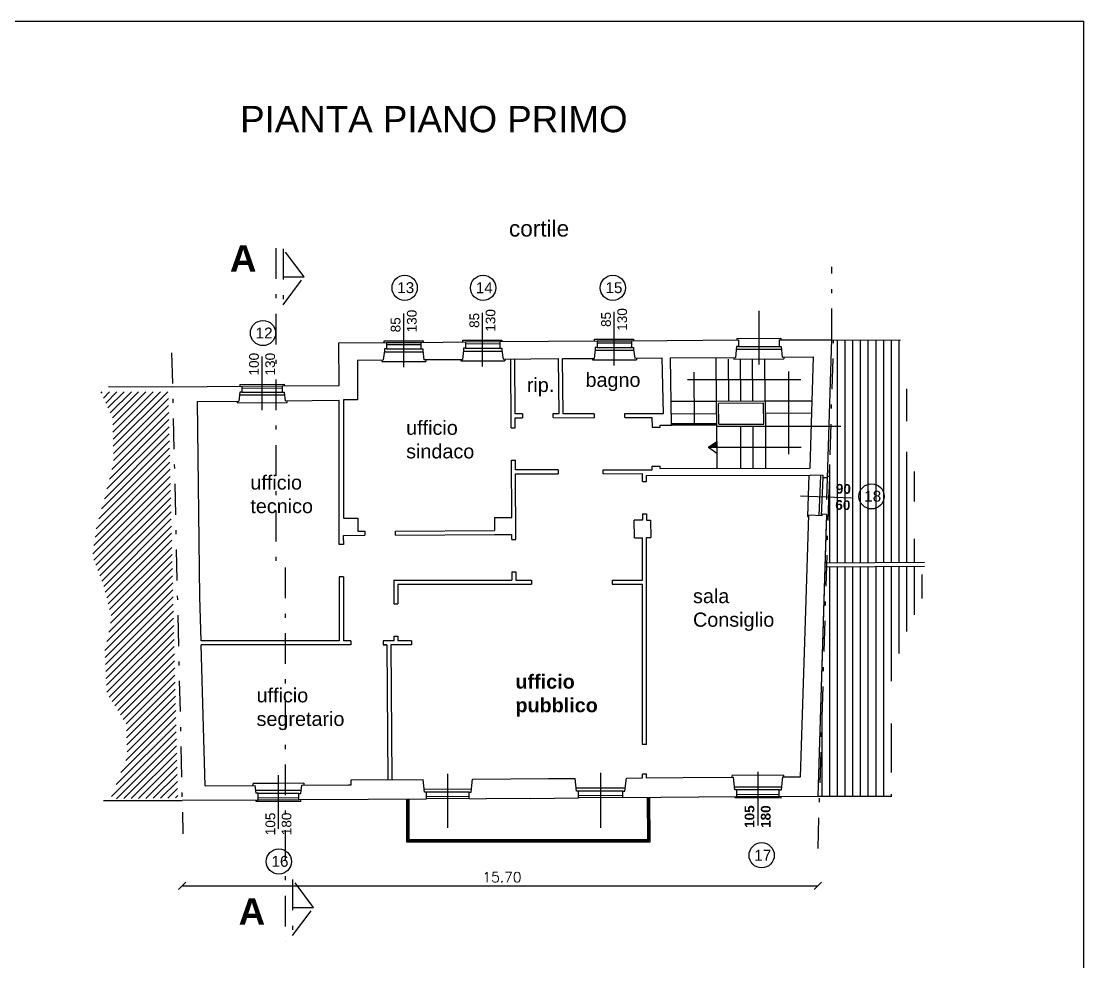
# Model space of a CAD drawing. Header units: millimetres. Extents: x 2032 to 2133, y 894 to 941.
# Drawn here: x 2107.12 to 2133.41, y 917.74 to 941.01 of the extents above; entities that cross this region are included whole.
import ezdxf

# ---------------------------------------------------------------- set-up
doc = ezdxf.new("R2010")
doc.units = ezdxf.units.MM
doc.linetypes.add('TRATTOPUNTO', pattern=[25.4, 12.7, -6.35, 0, -6.35])
for name, color, linetype in [('muri sez', 6, 'Continuous'), ('proiez lontane', 3, 'Continuous'), ('proiezione', 4, 'Continuous'), ('proiezioni', 4, 'Continuous'), ('PROSPETTI', 4, 'Continuous'), ('quuqqquq', 50, 'Continuous'), ('viste1', 251, 'Continuous')]:
    doc.layers.add(name, color=color, linetype=linetype)
doc.layers.get('0').off()
doc.styles.get("Standard").update_dxf_attribs({"font": 'txt.shx'})
doc.dimstyles.new('STANDARD$0', dxfattribs={"dimtxt": 0.25, "dimasz": 0.18, "dimexe": 0.18, "dimexo": 0.0625, "dimgap": 0.09, "dimtad": 1, "dimzin": 0, "dimdsep": 46, "dimtxsty": 'Standard', "dimblk1": 'OBLIQUE', "dimblk2": 'OBLIQUE', "dimsah": 1, "dimcen": 0.09, "dimse1": 1, "dimse2": 1, "dimazin": 0, "dimtfac": 1, "dimtofl": 0, "dimtmove": 1, "dimatfit": 3, "dimldrblk": 'OBLIQUE', "dimfxl": 1, "dimtolj": 1, "dimtzin": 0, "dimarcsym": 0})

# ---------------------------------------------------------------- blocks, each defined once
blk = doc.blocks.new('_Oblique')
at = {"color": 0, "linetype": 'ByBlock', "lineweight": -2}
blk.add_line((-0.5, -0.5), (0.5, 0.5), dxfattribs=at)
blk = doc.blocks.new('*D27')
at = {"layer": 'Defpoints', "color": 0}
for p in [(2126.825, 921.837), (2111.099, 921.717), (2126.825, 919.616)]:
    blk.add_point(p, dxfattribs=at)
at = {"layer": 'quuqqquq', "color": 0, "lineweight": -2}
blk.add_line((2111.099, 919.616), (2126.825, 919.616), dxfattribs=at)
at = {"layer": 'quuqqquq', "color": 0, "lineweight": -2, "xscale": 0.18, "yscale": 0.18, "zscale": 0.18, "rotation": 180}
blk.add_blockref('_Oblique', (2111.099, 919.616), dxfattribs=at)
at = {"layer": 'quuqqquq', "color": 0, "lineweight": -2, "xscale": 0.18, "yscale": 0.18, "zscale": 0.18}
blk.add_blockref('_Oblique', (2126.825, 919.616), dxfattribs=at)
at = {"layer": 'quuqqquq', "color": 0, "insert": (2119.012, 919.831), "char_height": 0.25, "attachment_point": 5}
blk.add_mtext('\\A1;15.70', dxfattribs=at)

msp = doc.modelspace()

# ---------------------------------------------------------------- hatches: boundary and pattern name
at = {"layer": 'proiez lontane'}
msp.add_hatch(color=256, dxfattribs=at).paths.add_polyline_path([(2124.325, 930.61), (2124.121, 930.469), (2124.325, 930.469)])
at = {"layer": 'viste1'}
h = msp.add_hatch(dxfattribs=at)
h.set_pattern_fill('ANSI31', color=256, scale=0.06, angle=45, style=0)
h.set_pattern_definition([(90, (0, -55.70323), (-0.1905, 4e-17), [])])
h.paths.add_polyline_path([(2129.323, 929.48), (2129.18, 930.015), (2128.859, 930.728), (2129.109, 931.298), (2128.87, 933.115), (2127.218, 933.127), (2127.093, 929.056), (2127.085, 928.754), (2127.084, 928.754), (2127.049, 927.611), (2129.397, 927.627), (2129.394, 927.698), (2129.073, 928.625)])
h.paths.add_polyline_path([(2127.217, 929.624), (2127.682, 929.61), (2127.658, 928.844), (2127.194, 928.858)], flags=24)
h.paths.add_polyline_path([(2129.401, 927.527), (2127.045, 927.511), (2126.871, 921.837), (2128.657, 921.837), (2128.574, 922.21), (2128.788, 922.816), (2128.61, 923.849), (2128.645, 924.669), (2128.931, 925.703), (2129.43, 926.772)])
h = msp.add_hatch(dxfattribs=at)
h.set_pattern_fill('ANSI31', color=256, scale=0.04, style=0)
h.set_pattern_definition([(45, (51.78577, -53.79902), (-0.089802561, 0.089802561), [])])
h.paths.add_polyline_path([(2110.991, 921.79), (2110.757, 931.839), (2109.08, 931.836), (2109.382, 931.187), (2109.405, 930.089), (2109.167, 929.158), (2108.975, 928.465), (2108.88, 927.773), (2109.167, 927.009), (2109.358, 926.245), (2109.19, 925.433), (2109.238, 924.383), (2109.716, 923.619), (2109.74, 922.807), (2109.329, 921.769)])

# ---------------------------------------------------------------- linework, layer by layer
at = {"layer": 'muri sez', "linetype": 'TRATTOPUNTO', "ltscale": 0.06}
for p, q in [((2113.418, 935.394), (2113.418, 927.492)), ((2113.596, 935.376), (2113.596, 933.99)), ((2114.119, 934.683), (2113.596, 935.376)), ((2127.172, 933.137), (2127.172, 934.931)), ((2113.596, 934.683), (2114.119, 934.683)), ((2113.596, 933.99), (2114.119, 934.683)), ((2126.832, 920.54), (2127.217, 933.115)), ((2110.84, 932.805), (2111.118, 920.901)), ((2113.651, 927.492), (2113.651, 918.228)), ((2113.829, 919.772), (2113.829, 918.386)), ((2114.352, 919.079), (2113.829, 919.772)), ((2113.829, 919.079), (2114.352, 919.079)), ((2113.829, 918.386), (2114.352, 919.079))]:
    msp.add_line(p, q, dxfattribs=at)
at = {"layer": 'muri sez'}
for p, q in [((2127.05, 929.177), (2127.172, 933.137)), ((2114.978, 933.052), (2116.153, 933.058)), ((2114.982, 931.991), (2114.978, 933.052)), ((2116.153, 932.9), (2116.103, 932.9)), ((2116.103, 932.9), (2116.103, 932.85)), ((2116.153, 933.06), (2116.153, 932.9)), ((2117.003, 933.06), (2118.113, 933.074)), ((2117.003, 933.06), (2117.003, 932.9)), ((2117.003, 932.9), (2117.053, 932.9)), ((2117.053, 932.9), (2117.053, 932.85)), ((2118.113, 932.914), (2118.063, 932.914)), ((2118.063, 932.914), (2118.063, 932.864)), ((2118.113, 933.074), (2118.113, 932.914)), ((2118.963, 933.08), (2121.37, 933.097)), ((2118.963, 933.08), (2118.963, 932.914)), ((2118.963, 933.08), (2118.963, 932.92)), ((2118.963, 932.914), (2119.013, 932.914)), ((2119.013, 932.914), (2119.013, 932.864)), ((2121.32, 932.887), (2121.29, 932.664)), ((2121.37, 932.937), (2121.32, 932.937)), ((2121.32, 932.937), (2121.32, 932.887)), ((2121.37, 933.097), (2121.37, 932.937)), ((2122.22, 933.103), (2124.866, 933.121)), ((2122.22, 933.103), (2122.22, 932.937)), ((2122.22, 932.937), (2122.27, 932.937)), ((2122.27, 932.937), (2122.27, 932.887)), ((2122.27, 932.887), (2122.298, 932.671)), ((2124.816, 932.961), (2124.787, 932.688)), ((2124.866, 932.961), (2124.816, 932.961)), ((2124.866, 933.121), (2124.866, 932.959)), ((2125.866, 933.127), (2125.866, 932.961)), ((2125.866, 933.127), (2127.172, 933.127)), ((2125.866, 932.961), (2125.916, 932.961)), ((2125.916, 932.961), (2125.945, 932.695)), ((2115.436, 932.623), (2116.074, 932.627)), ((2115.436, 932.623), (2115.437, 931.643)), ((2116.103, 932.85), (2116.074, 932.627)), ((2117.053, 932.85), (2117.083, 932.627)), ((2117.082, 932.634), (2118.033, 932.641)), ((2118.063, 932.864), (2118.033, 932.641)), ((2119.013, 932.864), (2119.041, 932.648)), ((2119.041, 932.648), (2120.411, 932.658)), ((2119.24, 930.945), (2119.229, 932.649)), ((2119.338, 931.297), (2119.329, 932.65)), ((2120.429, 931.298), (2120.411, 932.658)), ((2120.511, 932.658), (2121.29, 932.664)), ((2120.529, 931.297), (2120.511, 932.658)), ((2122.298, 932.671), (2122.979, 932.676)), ((2123.007, 931.298), (2122.979, 932.676)), ((2123.179, 932.677), (2124.787, 932.688)), ((2123.21, 931.013), (2123.179, 932.677)), ((2125.944, 932.696), (2126.719, 932.702)), ((2126.635, 929.957), (2126.719, 932.702)), ((2110.859, 931.96), (2109.28, 931.953)), ((2110.859, 931.96), (2112.575, 931.98)), ((2112.524, 931.831), (2112.501, 931.609)), ((2112.574, 931.831), (2112.524, 931.831)), ((2112.575, 931.98), (2112.575, 931.831)), ((2113.575, 931.985), (2114.982, 931.991)), ((2113.575, 931.985), (2113.575, 931.831)), ((2113.575, 931.831), (2113.625, 931.831)), ((2113.625, 931.831), (2113.648, 931.616)), ((2111.48, 931.597), (2112.501, 931.609)), ((2111.539, 926.763), (2111.48, 931.597)), ((2113.648, 931.616), (2114.987, 931.628)), ((2114.988, 928.062), (2114.987, 931.628)), ((2115.437, 931.643), (2115.088, 931.643)), ((2115.088, 931.643), (2115.088, 930.139)), ((2119.52, 931.297), (2119.338, 931.297)), ((2119.52, 931.297), (2119.521, 931.197)), ((2120.281, 931.201), (2120.28, 931.301)), ((2120.28, 931.298), (2120.429, 931.298)), ((2121.294, 931.297), (2120.529, 931.297)), ((2121.294, 931.297), (2121.294, 931.197)), ((2122.055, 931.201), (2122.054, 931.301)), ((2122.054, 931.298), (2123.007, 931.298)), ((2119.34, 930.945), (2119.338, 931.198)), ((2119.338, 931.198), (2119.521, 931.198)), ((2120.281, 931.201), (2121.294, 931.198)), ((2122.055, 931.201), (2122.146, 931.202)), ((2122.146, 931.202), (2122.718, 931.205)), ((2122.718, 931.205), (2122.728, 930.965)), ((2119.24, 930.945), (2119.34, 930.945)), ((2122.728, 930.965), (2122.925, 930.965)), ((2122.925, 930.965), (2122.925, 931.016)), ((2122.925, 931.016), (2123.21, 931.013)), ((2115.088, 930.139), (2115.088, 928.708)), ((2119.245, 930.145), (2119.345, 930.146)), ((2119.254, 928.731), (2119.245, 930.145)), ((2119.347, 929.905), (2119.345, 930.146)), ((2122.724, 929.906), (2122.728, 929.998)), ((2122.728, 929.998), (2122.925, 929.998)), ((2122.927, 929.949), (2122.927, 930)), ((2120.399, 929.905), (2119.347, 929.905)), ((2119.358, 928.181), (2119.347, 929.806)), ((2119.347, 929.806), (2120.399, 929.806)), ((2120.399, 929.905), (2120.399, 929.805)), ((2121.515, 929.906), (2122.724, 929.906)), ((2121.515, 929.812), (2121.515, 929.906)), ((2121.515, 929.809), (2122.486, 929.818)), ((2122.486, 929.622), (2122.486, 929.818)), ((2122.586, 929.769), (2126.635, 929.778)), ((2122.586, 929.622), (2122.586, 929.769)), ((2122.921, 929.943), (2126.635, 929.952)), ((2126.96, 929.768), (2126.635, 929.778)), ((2126.956, 929.718), (2126.96, 929.768)), ((2126.956, 929.718), (2127.072, 929.715)), ((2122.486, 929.622), (2122.586, 929.622)), ((2115.088, 928.708), (2115.444, 928.71)), ((2115.444, 928.71), (2115.444, 928.71)), ((2115.444, 928.71), (2115.444, 928.388)), ((2118.824, 928.729), (2119.254, 928.731)), ((2118.825, 928.729), (2118.826, 928.407)), ((2122.486, 928.822), (2122.586, 928.822)), ((2122.486, 928.822), (2122.486, 928.66)), ((2122.586, 928.822), (2122.586, 928.66)), ((2126.526, 926.427), (2126.604, 928.788)), ((2126.927, 928.769), (2126.603, 928.788)), ((2127.045, 928.815), (2126.825, 921.837)), ((2126.929, 928.819), (2126.927, 928.769)), ((2126.929, 928.819), (2127.045, 928.815)), ((2116.379, 928.394), (2118.826, 928.407)), ((2122.486, 928.66), (2122.285, 928.659)), ((2122.288, 928.226), (2122.285, 928.659)), ((2122.586, 928.66), (2122.686, 928.66)), ((2122.686, 928.66), (2122.693, 928.232)), ((2127.032, 928.577), (2126.825, 921.837)), ((2115.088, 928.286), (2115.62, 928.289)), ((2115.088, 928.158), (2115.088, 928.286)), ((2115.088, 928.158), (2115.088, 928.062)), ((2115.444, 928.388), (2115.525, 928.389)), ((2115.508, 928.389), (2115.619, 928.389)), ((2115.619, 928.389), (2115.62, 928.289)), ((2116.38, 928.294), (2116.379, 928.394)), ((2116.38, 928.294), (2118.827, 928.307)), ((2118.827, 928.307), (2119.257, 928.31)), ((2119.258, 928.181), (2119.257, 928.31)), ((2119.258, 928.181), (2119.358, 928.181)), ((2122.288, 928.226), (2122.486, 928.229)), ((2122.486, 927.181), (2122.486, 928.229)), ((2122.586, 928.23), (2122.693, 928.232)), ((2122.586, 923.113), (2122.586, 928.23)), ((2115.088, 928.062), (2114.988, 928.062)), ((2119.255, 927.381), (2119.355, 927.381)), ((2119.255, 927.381), (2119.255, 927.181)), ((2119.355, 927.381), (2119.355, 927.181)), ((2115.088, 927.262), (2114.988, 927.262)), ((2114.988, 927.262), (2114.988, 925.681)), ((2115.088, 927.262), (2115.088, 925.681)), ((2116.339, 927.181), (2119.255, 927.181)), ((2116.339, 927.181), (2116.339, 926.594)), ((2119.355, 927.181), (2119.742, 927.181)), ((2119.742, 927.181), (2119.742, 927.081)), ((2121.742, 927.181), (2121.742, 927.081)), ((2121.742, 927.181), (2122.486, 927.181)), ((2116.439, 927.081), (2119.742, 927.081)), ((2116.439, 927.081), (2116.439, 926.594)), ((2121.742, 927.081), (2122.486, 927.081)), ((2122.486, 923.113), (2122.486, 927.081)), ((2111.569, 925.681), (2111.539, 926.763)), ((2116.339, 926.594), (2116.439, 926.594)), ((2126.4, 922.314), (2126.526, 926.427)), ((2116.339, 925.794), (2116.339, 925.677)), ((2116.339, 925.794), (2116.439, 925.794)), ((2116.439, 925.794), (2116.439, 925.677)), ((2114.988, 925.681), (2111.569, 925.681)), ((2111.67, 922.092), (2111.572, 925.581)), ((2115.273, 925.581), (2111.572, 925.581)), ((2115.273, 925.681), (2115.088, 925.681)), ((2115.273, 925.681), (2115.273, 925.581)), ((2116.339, 925.681), (2116.073, 925.681)), ((2116.073, 925.681), (2116.073, 925.581)), ((2116.167, 925.581), (2116.073, 925.581)), ((2116.073, 925.581), (2116.167, 925.581)), ((2116.167, 925.581), (2116.19, 922.242)), ((2116.267, 925.582), (2116.29, 922.243)), ((2116.772, 925.581), (2116.267, 925.581)), ((2116.772, 925.681), (2116.439, 925.681)), ((2116.772, 925.681), (2116.772, 925.581)), ((2122.586, 923.113), (2122.486, 923.113)), ((2122.486, 922.286), (2122.486, 922.376)), ((2122.586, 922.376), (2122.486, 922.376)), ((2122.586, 922.287), (2122.586, 922.376)), ((2111.67, 922.092), (2112.907, 922.101)), ((2112.928, 921.905), (2112.907, 922.101)), ((2114.038, 921.904), (2114.06, 922.109)), ((2114.06, 922.109), (2115.215, 922.117)), ((2115.215, 922.117), (2115.284, 922.117)), ((2115.284, 922.236), (2117.064, 922.248)), ((2115.284, 922.117), (2115.284, 922.236)), ((2117.098, 921.935), (2117.064, 922.248)), ((2118.248, 921.933), (2118.282, 922.256)), ((2118.282, 922.256), (2120.163, 922.27)), ((2120.163, 922.27), (2120.822, 922.275)), ((2120.856, 921.962), (2120.822, 922.275)), ((2122.056, 921.96), (2122.091, 922.283)), ((2122.091, 922.283), (2122.486, 922.286)), ((2122.586, 922.287), (2123.497, 922.293)), ((2123.497, 922.293), (2124.74, 922.302)), ((2124.774, 921.99), (2124.74, 922.303)), ((2125.924, 921.988), (2125.959, 922.311)), ((2125.959, 922.311), (2126.4, 922.314)), ((2112.977, 921.905), (2112.927, 921.905)), ((2112.978, 921.742), (2112.977, 921.905)), ((2113.988, 921.748), (2113.987, 921.907)), ((2113.988, 921.904), (2114.038, 921.904)), ((2117.147, 921.935), (2117.097, 921.935)), ((2117.148, 921.769), (2117.147, 921.935)), ((2118.198, 921.771), (2118.197, 921.937)), ((2118.197, 921.774), (2118.197, 921.933)), ((2118.198, 921.933), (2118.248, 921.933)), ((2120.906, 921.962), (2120.856, 921.962)), ((2120.906, 921.796), (2120.906, 921.962)), ((2122.006, 921.801), (2122.006, 921.96)), ((2122.006, 921.96), (2122.056, 921.96)), ((2124.824, 921.99), (2124.774, 921.99)), ((2124.824, 921.824), (2124.824, 921.99)), ((2125.874, 921.829), (2125.874, 921.991)), ((2125.874, 921.829), (2125.874, 921.988)), ((2125.874, 921.988), (2125.924, 921.988)), ((2125.874, 921.83), (2126.825, 921.837)), ((2111.099, 921.717), (2109.157, 921.717)), ((2111.098, 921.734), (2112.978, 921.742)), ((2113.988, 921.748), (2115.701, 921.759)), ((2115.701, 921.759), (2117.148, 921.769)), ((2118.197, 921.775), (2118.618, 921.771)), ((2118.618, 921.779), (2119.718, 921.787)), ((2119.718, 921.779), (2120.906, 921.796)), ((2122.006, 921.803), (2124.824, 921.826))]:
    msp.add_line(p, q, dxfattribs=at)
at = {"layer": 'proiez lontane', "ltscale": 0.0004}
msp.add_line((2032.401, 941.005), (2133.405, 941.005), dxfattribs=at)
at = {"layer": 'proiez lontane'}
for p, q in [((2133.405, 894.267), (2133.405, 941.005)), ((2116.578, 933.777), (2116.578, 932.448)), ((2118.526, 933.793), (2118.526, 932.464)), ((2121.783, 933.816), (2121.783, 932.487)), ((2125.366, 933.84), (2125.366, 932.511)), ((2121.303, 933.096), (2121.303, 933.137)), ((2121.303, 933.137), (2122.264, 933.137)), ((2122.264, 933.137), (2122.265, 933.103)), ((2124.822, 933.155), (2124.821, 933.121)), ((2124.822, 933.155), (2125.91, 933.161)), ((2125.911, 933.161), (2125.911, 933.127)), ((2116.098, 933.06), (2116.098, 933.101)), ((2116.098, 933.101), (2117.059, 933.101)), ((2116.153, 933.058), (2117.003, 933.06)), ((2116.153, 933.008), (2117.003, 933.01)), ((2116.153, 932.9), (2117.003, 932.9)), ((2117.059, 933.101), (2117.059, 933.067)), ((2118.046, 933.074), (2118.046, 933.114)), ((2118.046, 933.114), (2119.007, 933.114)), ((2118.113, 933.074), (2118.963, 933.08)), ((2118.113, 933.074), (2118.113, 932.914)), ((2118.113, 933.024), (2118.963, 933.03)), ((2118.113, 932.914), (2118.963, 932.914)), ((2119.007, 933.114), (2119.007, 933.08)), ((2121.37, 933.097), (2122.22, 933.103)), ((2121.37, 933.047), (2122.22, 933.053)), ((2121.37, 932.937), (2122.22, 932.937)), ((2124.809, 932.891), (2125.923, 932.891)), ((2124.866, 932.961), (2125.866, 932.961)), ((2127.172, 933.127), (2128.87, 933.115)), ((2113.075, 932.71), (2113.075, 931.381)), ((2116.044, 932.627), (2116.044, 932.591)), ((2116.101, 932.83), (2117.056, 932.83)), ((2117.132, 932.635), (2117.132, 932.591)), ((2117.992, 932.641), (2117.992, 932.605)), ((2118.06, 932.844), (2119.015, 932.844)), ((2119.08, 932.648), (2119.08, 932.605)), ((2121.249, 932.664), (2121.249, 932.627)), ((2121.249, 932.627), (2122.337, 932.627)), ((2121.317, 932.867), (2122.272, 932.867)), ((2122.337, 932.671), (2122.337, 932.627)), ((2124.321, 931.6), (2124.314, 932.685)), ((2124.621, 931.602), (2124.614, 932.649)), ((2124.749, 932.688), (2124.749, 932.644)), ((2124.749, 932.644), (2125.983, 932.652)), ((2124.921, 931.604), (2124.914, 932.649)), ((2125.221, 931.606), (2125.214, 932.649)), ((2125.521, 931.608), (2125.514, 932.649)), ((2125.983, 932.695), (2125.983, 932.652)), ((2116.044, 932.591), (2117.132, 932.591)), ((2117.992, 932.605), (2119.08, 932.605)), ((2123.606, 932.142), (2126.403, 932.142)), ((2123.772, 931.047), (2123.771, 932.322)), ((2126.111, 930.299), (2126.111, 932.343)), ((2112.529, 932.021), (2113.621, 932.025)), ((2112.529, 932.021), (2112.529, 931.98)), ((2112.575, 931.98), (2113.575, 931.985)), ((2112.575, 931.93), (2113.575, 931.935)), ((2112.575, 931.831), (2113.575, 931.831)), ((2113.621, 932.025), (2113.62, 931.984)), ((2112.47, 931.562), (2112.47, 931.609)), ((2112.47, 931.562), (2113.695, 931.573)), ((2112.517, 931.761), (2113.632, 931.761)), ((2113.695, 931.573), (2113.695, 931.616)), ((2124.321, 931.6), (2123.186, 931.595)), ((2125.536, 931.605), (2124.321, 931.6)), ((2124.325, 930.988), (2124.321, 931.6)), ((2126.685, 931.61), (2125.536, 931.605)), ((2125.538, 930.988), (2125.536, 931.605)), ((2125.486, 931.555), (2124.372, 931.55)), ((2124.375, 931.038), (2124.372, 931.55)), ((2125.488, 931.038), (2125.486, 931.555)), ((2126.687, 931.31), (2125.538, 931.305)), ((2124.326, 931.288), (2123.191, 931.291)), ((2124.326, 931.046), (2123.191, 931.048)), ((2124.375, 931.038), (2125.488, 931.038)), ((2124.326, 931.011), (2123.191, 931.013)), ((2124.333, 929.941), (2124.325, 930.988)), ((2124.325, 930.988), (2127.392, 930.988)), ((2124.92, 929.948), (2124.918, 930.987)), ((2125.23, 929.948), (2125.228, 930.988)), ((2125.54, 929.949), (2125.538, 930.988)), ((2124.125, 930.465), (2124.329, 930.606)), ((2124.329, 930.606), (2124.329, 930.323)), ((2124.117, 930.465), (2126.412, 930.465)), ((2124.125, 930.465), (2124.329, 930.323)), ((2126.601, 929.778), (2126.575, 928.757)), ((2126.859, 928.773), (2126.904, 929.77)), ((2126.914, 928.769), (2126.956, 929.718)), ((2127.073, 929.75), (2127.112, 929.75)), ((2127.112, 929.75), (2127.085, 928.754)), ((2126.395, 929.264), (2127.663, 929.216)), ((2126.575, 928.757), (2126.615, 928.752)), ((2127.085, 928.754), (2127.037, 928.756)), ((2117.672, 921.055), (2117.672, 922.384)), ((2121.456, 921.083), (2121.456, 922.411)), ((2125.349, 921.11), (2125.349, 922.439)), ((2113.477, 922.15), (2112.86, 922.146)), ((2112.861, 922.102), (2112.861, 922.146)), ((2114.111, 922.153), (2113.477, 922.15)), ((2113.483, 921.026), (2113.483, 922.354)), ((2114.111, 922.153), (2114.111, 922.11)), ((2125.977, 922.351), (2124.706, 922.347)), ((2124.706, 922.303), (2124.706, 922.347)), ((2125.977, 922.351), (2125.978, 922.308)), ((2113.377, 921.975), (2112.92, 921.975)), ((2113.987, 921.904), (2112.977, 921.904)), ((2114.045, 921.974), (2113.377, 921.975)), ((2118.255, 922.003), (2117.09, 922.005)), ((2118.197, 921.933), (2117.148, 921.935)), ((2122.064, 922.03), (2120.848, 922.032)), ((2122.006, 921.96), (2120.906, 921.962)), ((2122.006, 921.853), (2120.906, 921.846)), ((2121.456, 921.055), (2121.456, 921.946)), ((2125.932, 922.058), (2124.767, 922.06)), ((2125.874, 921.988), (2124.824, 921.99)), ((2124.824, 921.876), (2125.874, 921.88)), ((2124.824, 921.826), (2125.874, 921.83)), ((2126.825, 921.837), (2128.657, 921.837)), ((2112.933, 921.705), (2112.933, 921.739)), ((2114.034, 921.703), (2112.933, 921.705)), ((2112.977, 921.792), (2113.987, 921.798)), ((2112.978, 921.742), (2113.988, 921.748)), ((2114.034, 921.703), (2114.034, 921.745)), ((2116.648, 921.766), (2116.648, 920.706)), ((2116.678, 921.766), (2116.678, 920.736)), ((2116.708, 921.766), (2116.708, 920.766)), ((2118.197, 921.825), (2117.148, 921.819)), ((2118.198, 921.775), (2117.148, 921.768)), ((2122.006, 921.803), (2120.906, 921.796)), ((2122.617, 920.766), (2122.609, 921.808)), ((2122.648, 920.736), (2122.639, 921.808)), ((2122.678, 920.706), (2122.669, 921.808)), ((2124.779, 921.789), (2124.779, 921.823)), ((2125.92, 921.788), (2124.78, 921.789)), ((2125.92, 921.788), (2125.92, 921.829)), ((2116.648, 920.706), (2122.678, 920.706)), ((2116.678, 920.736), (2122.648, 920.736)), ((2116.708, 920.766), (2122.617, 920.766))]:
    msp.add_line(p, q, dxfattribs=at)
at = {"layer": 'proiezioni', "linetype": 'Continuous'}
for centre in [(2116.605, 934.41), (2118.546, 934.41), (2121.755, 934.41), (2113.1, 933.292), (2128.157, 929.251), (2113.493, 920.217), (2125.437, 920.372)]:
    msp.add_circle(centre, 0.312, dxfattribs=at)
at = {"layer": 'viste1'}
for p, q in [((2127.002, 927.61), (2129.466, 927.627)), ((2127.003, 927.51), (2129.466, 927.527))]:
    msp.add_line(p, q, dxfattribs=at)

# ---------------------------------------------------------------- texts
at = {"layer": 'proiezione', "insert": (2112.535, 938.91), "char_height": 0.65, "width": 13.90035, "attachment_point": 1}
msp.add_mtext('{\\f@Arial Unicode MS|b0|i0|c0|p34;PIANTA PIANO PRIMO}', dxfattribs=at)
at = {"layer": 'proiezioni', "linetype": 'Continuous'}
for s, insert, char_height, width, attachment_point in [('{\\f@Arial Unicode MS|b0|i0|c0|p34;cortile}', (2119.185, 935.673), 0.4, 7.97735, 7), ('{\\f@Arial Unicode MS|b1|i0|c0|p34;A}', (2112.283, 935.463), 0.65, 1.65694, 1), ('{\\f@Arial Unicode MS|b0|i0|c0|p34;13}', (2116.422, 934.276), 0.27, 7.97735, 7), ('{\\f@Arial Unicode MS|b0|i0|c0|p34;14}', (2118.364, 934.276), 0.27, 7.97735, 7), ('{\\f@Arial Unicode MS|b0|i0|c0|p34;15}', (2121.573, 934.276), 0.27, 7.97735, 7), ('{\\f@Arial Unicode MS|b0|i0|c0|p34;12}', (2112.918, 933.158), 0.27, 7.97735, 7), ('{\\f@Arial Unicode MS|b0|i0|c0|p34;18}', (2127.975, 929.117), 0.27, 7.97735, 7), ('{\\f@Arial Unicode MS|b0|i0|c0|p34;16}', (2113.311, 920.083), 0.27, 7.97735, 7), ('{\\f@Arial Unicode MS|b0|i0|c0|p34;17}', (2125.255, 920.238), 0.27, 7.97735, 7), ('{\\f@Arial Unicode MS|b1|i0|c0|p34;A}', (2112.498, 919.305), 0.65, 1.65694, 1)]:
    msp.add_mtext(s, dxfattribs=dict(at, insert=insert, char_height=char_height, width=width, attachment_point=attachment_point))
at = {"layer": 'PROSPETTI', "linetype": 'Continuous', "char_height": 0.24, "width": 3.82258, "attachment_point": 1}
for s, insert, rotation in [('{\\f@Arial Unicode MS|b0|i0|c0|p34;85\\P130}', (2116.261, 933.309), 90), ('{\\f@Arial Unicode MS|b0|i0|c0|p34; 85\\P130}', (2118.209, 933.325), 90), ('{\\f@Arial Unicode MS|b0|i0|c0|p34; 85\\P130}', (2121.466, 933.348), 90), ('{\\f@Arial Unicode MS|b0|i0|c0|p34;100\\P130}', (2112.757, 932.242), 90), ('{\\f@Arial Unicode MS|b1|i0|c0|p34;90\\P60}', (2127.275, 929.562), 358.2735), ('{\\f@Arial Unicode MS|b1|i0|c0|p34;105\\P180}', (2125.017, 921.048), 90), ('{\\f@Arial Unicode MS|b0|i0|c0|p34;105\\P180}', (2113.162, 920.868), 90)]:
    msp.add_mtext(s, dxfattribs=dict(at, insert=insert, rotation=rotation))
at = {"layer": 'PROSPETTI', "linetype": 'Continuous', "char_height": 0.35, "width": 2.00837, "attachment_point": 1}
for s, insert in [('{\\f@Arial Unicode MS|b0|i0|c0|p34;rip.}', (2119.628, 932.183)), ('{\\f@Arial Unicode MS|b0|i0|c0|p34;bagno}', (2121.079, 932.31)), ('{\\f@Arial Unicode MS|b0|i0|c0|p34;ufficio\\Psindaco}', (2116.642, 931.124)), ('{\\f@Arial Unicode MS|b0|i0|c0|p34;ufficio\\Ptecnico}', (2112.788, 929.77)), ('{\\f@Arial Unicode MS|b0|i0|c0|p34;sala Consiglio}', (2123.739, 926.96)), ('{\\f@Arial Unicode MS|b1|i0|c0|p34;ufficio\\Ppubblico}', (2119.346, 924.844)), ('{\\f@Arial Unicode MS|b0|i0|c0|p34;ufficio\\Psegretario}', (2112.941, 924.505))]:
    msp.add_mtext(s, dxfattribs=dict(at, insert=insert))

# ---------------------------------------------------------------- dimensions: what is measured, and where the dimension line sits
at = {"layer": 'quuqqquq'}
dim = msp.add_linear_dim(base=(2126.825, 919.616), p1=(2111.099, 921.717), p2=(2126.825, 921.837), text='15.70', dimstyle='STANDARD$0', dxfattribs=at)
dim.commit()
dim.dimension.update_dxf_attribs({"geometry": '*D27', "text_midpoint": (2119.012, 919.616), "dimtype": 160})

doc.saveas('drawing.dxf')
